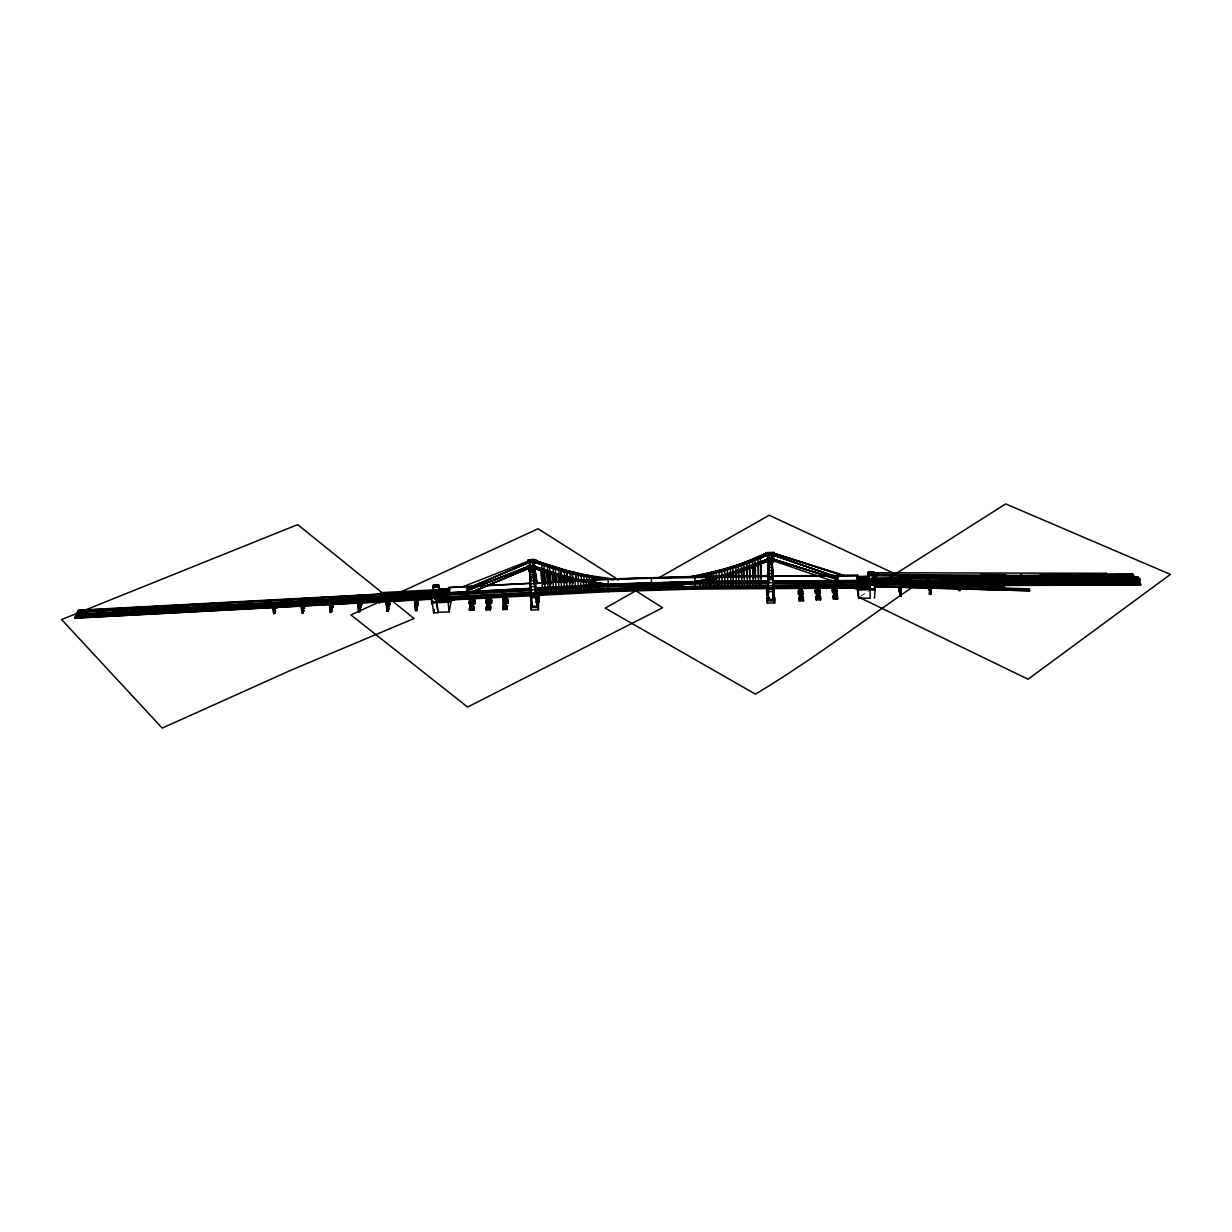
<?xml version="1.0" encoding="UTF-8"?>
<svg xmlns="http://www.w3.org/2000/svg" width="1232" height="1232" viewBox="0 0 1232 1232"><rect width="100%" height="100%" fill="white"/><g stroke="black" fill="none" stroke-linecap="round" stroke-linejoin="round"><path stroke-width="0.75" stroke-dasharray="5 3.75" d="M860.598 596.226L868.575 591.129"/><path stroke-width="1.5" d="M768.429 576.561L768.383 562.285M768.275 574.62L768.768 562.269M800.769 589.035L801.94 588.218L800.754 588.819L801.524 589.065M802.663 592.038L802.663 590.913L798.351 591.037L798.351 592.161M802.91 594.455L802.91 593.331L798.582 593.454L798.582 594.579L802.91 594.455L802.663 590.913M899.098 582.613L899.098 577.115L898.005 582.644M899.329 587.587L899.191 591.822L900.407 591.776L900.423 586.263M901.177 596.026L901.1 588.234L899.822 595.379L901.177 596.026L901.1 588.234M803.295 598.429L803.295 597.289L798.967 597.412L798.967 598.552M803.541 600.862L803.541 599.738L799.198 599.861L799.198 600.985L803.541 600.862L803.295 597.289M929.898 590.205L928.528 589.558L929.898 590.205L929.898 587.233M929.051 583.183L930.037 588.542L930.853 588.342L929.944 588.126L929.39 593.793L930.761 594.44L930.776 588.511L929.79 583.152L929.036 583.46M537.244 599.245L537.121 595.333L536.736 599.26M548.733 571.325L534.596 566.628C576.422 582.644 621.837 589.404 666.512 585.908L710.772 578.948L739.416 570.693L696.142 581.997L681.358 584.23M538.399 609.778L538.307 604.08L538.399 609.778L531.208 609.979L531.608 604.281M531.346 595.503C532.594 598.213 528.99 595.302 531.454 595.687L531.131 597.597M815.291 591.129L815.307 590.005L819.634 589.882L819.896 593.424L815.569 593.547L815.291 591.129L819.619 591.006L819.896 593.424M815.569 593.547L815.307 590.005M816 596.38L816.262 599.953L820.604 599.83L820.62 598.69L820.343 596.257L816 596.38L816.262 599.953M819.619 591.006L819.634 589.882L816.4 590.374M820.343 596.257L820.604 599.83M898.975 583.783L898.99 575.991L899.945 581.566L898.297 576.73L897.758 583.814M900.407 591.776L900.315 587.556M591.93 583.337L606.775 585.108L577.207 580.842L606.729 585.416L636.59 587.279L606.714 585.508L621.652 586.34M696.034 582.443L739.416 572.018L767.12 561.376L739.477 572.095L710.787 579.979L681.373 584.984L636.59 587.187M988.126 583.968L988.156 580.642M832.262 590.498L832.278 589.373L832.555 592.915M833.048 596.889L833.063 595.749L837.421 595.626L837.714 599.199L834.803 599.291M833.356 599.337L833.063 595.749M930.761 594.44L930.684 588.111M958.635 583.706L958.665 580.765L958.758 585.862L957.387 585.215M530.284 578.67L530.376 569.523M531.192 580.38L531.238 576.576M836.59 590.374L836.605 589.25L836.898 592.792M959.851 590.605L959.759 585.493L958.465 589.959L959.851 590.605L959.851 585.893L959.312 582.998L958.558 583.306L959.312 582.998M857.688 580.457L1139.754 578.301L1140.308 579.764L884.715 581.381M621.636 586.555L577.346 579.533L562.824 576.022L534.734 566.335M681.296 584.461L696.034 582.336M857.41 578.809L857.457 575.329L858.242 580.626M857.703 578.809L857.765 575.329L771.34 575.914M870.162 586.432L858.673 587.217L858.535 580.626L773.634 581.273L858.227 580.873L857.457 575.575L771.34 576.16M857.641 583.752L858.796 590.036L870.223 589.697L870.069 598.244L858.612 598.167L858.242 586.247M537.167 594.194L537.183 595.549L535.781 595.564L536.844 604.85C540.078 601.647 534.257 605.097 537.814 606.668L537.383 604.558L536.659 606.698M537.968 595.41C536.428 598.444 540.371 594.348 537.722 597.458L537.383 593.963M868.776 579.487L868.129 573.619L868.699 575.837L873.58 575.806L873.611 571.864L868.237 572.018L868.745 574.189L873.627 574.05L873.781 572.218L868.237 572.018L868.745 574.189M868.498 572.587L868.468 576.591L856.656 576.946M857.133 578.393L868.591 578.316L868.129 573.619M773.419 582.12L869.345 581.473L869.299 582.89L773.434 583.537M651.358 583.26L651.497 578.147M651.559 586.555L621.652 586.093M874.489 598.121L875.536 583.244L869.946 583.044L869.807 586.093L869.345 581.473M869.838 584.661L858.288 585.785L875.675 584.8L875.367 582.89L869.946 583.044L870.362 588.865L875.29 588.727L875.028 587.079M870.362 588.865L870.208 583.614M871.717 579.456L871.748 578.039L877.23 574.358L1021.713 575.406L1021.59 576.822L877.169 575.729L871.717 579.456L857.934 579.548M875.351 586.863L878.986 586.848L878.709 585.2L872.04 581.566L872.087 580.149L878.755 583.783L1004.496 587.094L1004.835 590.159M857.426 579.872L873.026 579.61L857.41 579.471M873.58 575.806L873.38 572.433M873.365 572.788L876.968 572.757L877.184 575.775L876.968 572.757L1106.321 573.28L1106.736 576.33M878.724 585.262L878.755 583.783L878.986 586.848M531.208 609.979L531.593 604.727L532.609 606.159L531.377 606.852L530.499 595.718M767.752 587.325L768.614 562.5L768.768 564.549L772.295 564.441L771.879 562.393M768.814 562.177L767.782 591.699M768.229 585.631L769.138 562.624M536.875 604.897L537.09 602.771M537.984 593.655L538.692 599.26L537.537 599.291L537.722 597.458M768.337 572.048L768.768 570.94L767.659 575.929M768.044 566.997C769.461 556.279 767.921 571.155 768.06 566.474M768.398 580.919L768.66 563.394M898.929 575.667L898.867 577.377L898.729 574.543L898.929 575.714M899.576 583.306L901.239 588.757L900.315 583.29M900.915 587.202L900.869 588.449L900.654 587.248M767.382 576.391L768.907 556.156M768.152 561.746L767.582 576.36L608.331 579.04L694.786 576.437L767.505 575.945M771.186 556.094C776.591 556.217 770.293 551.443 766.181 554.369L767.983 556.079L768.321 558.435L768.383 556.171M767.906 576.345L768.167 568.938M768.321 563.979L768.198 566.874L768.09 565.411M768.475 567.382L768.676 561.576M768.845 558.419L768.922 556.448M875.382 582.443L911.788 580.965L911.495 579.502L857.934 581.088M602.91 584.907L603.372 590.066M710.648 579.579L681.358 584.784L651.543 586.971M928.266 582.197L927.188 582.905L927.557 575.883L928.281 579.41M597.304 584.107L597.874 590.328M768.86 562.67L768.768 564.549C766.412 560.067 773.896 564.672 774.312 560.129L766.612 560.36L768.229 562.577L771.648 562.377L772.603 575.406M929.359 581.427L928.635 581.165M592.392 590.636L591.714 583.383M768.321 558.435L767.998 555.155L772.11 555.031M586.093 582.366L586.894 591.037M957.618 576.083L957.572 577.192L957.295 576.006M957.541 585.893L958.019 581.181C959.759 580.903 956.078 580.826 957.572 583.737M958.619 590.652L959.112 585.924C961.037 586.401 957.495 585.262 958.573 583.029M581.427 591.206L580.472 581.35M870.177 586.032L858.673 586.817L858.658 588.049L694.956 589.112L608.408 591.668L608.439 588.434L639.177 587.51M858.257 579.148L871.717 579.055L877.184 575.329L1021.621 576.36L1133.748 575.714L1021.59 576.822L1021.22 573.789L1021.713 575.406M607.145 579.425L592.361 577.685L605.235 579.687M575.929 591.622L574.836 580.195M874.166 586.509L874.705 589.974L870.285 590.113L870.3 588.465L858.381 588.819L870.316 588.049M899.191 591.822L899.56 586.278M899.945 596.057L900.361 588.249M562.839 576.915L534.318 568.46L548.425 573.219L577.331 580.441L562.685 577.423L591.991 583.136M594.671 578.193L594.979 581.766M988.141 582.905L989.542 585.893L988.88 582.89M570.462 591.807L569.184 578.84M448.232 590.467L438.684 590.975C442.303 582.721 429.275 582.767 433.864 590.744L438.607 590.605L438.931 589.004M594.887 590.436L594.332 582.813M468.222 588.511L528.466 562.5L466.528 588.757M437.976 612.658L436.436 595.888L431.169 596.042L433.695 612.781L437.976 612.658L436.405 600.831L447.986 600.492L449.095 611.934L438.053 612.242M589.681 590.482L589.019 581.874M911.742 581.365L1140.308 579.764M1004.388 588.511L1004.496 587.094M563.517 577.515L564.98 592.222M592.361 577.685L577.716 575.098L607.13 579.533M589.373 577.284L589.651 580.657M774.158 597.197L774.666 602.91L767.367 603.126L767.351 597.397L767.12 599.676M562.839 577.023L548.44 573.111M559.513 592.407L557.85 575.898M1021.143 575.205L1021.251 573.789M583.398 580.796L584.199 591.052M583.783 576.237L584.199 581.211M928.666 590.236L928.913 587.264M929.529 594.486L930.037 588.542L930.838 588.634M414.768 597.428L415.507 610.672L416.693 610.641L415.107 599.876L414.183 600.138L415.015 600.277L415.492 597.397M447.77 602.032L527.758 568.66L447.755 602.155L432.34 602.972M554.03 592.777L552.136 574.189M799.337 587.679L798.582 593.454M799.445 591.422L799.583 587.572M800.061 587.756L799.229 593.316L799.891 587.525M800.061 597.797L800.415 588.711M801.17 589.035L799.845 599.722L800.646 588.295M800.939 588.819L800.061 599.014L799.907 597.351M800.246 599.691L801.139 588.804M878.97 586.802L1029.721 590.775L1029.321 588.804L1002.632 588.111M1029.721 590.775L875.351 586.417M577.746 579.687L578.686 591.221M578.162 575.144L578.47 578.871M592.423 577.361L563.27 571.602L535.073 562.485L563.44 571.094L592.423 577.485M572.957 591.406L571.864 578.239M548.579 593.085L546.407 572.572M816.908 588.496L816.215 592.284L816.616 587.787M816.739 588.188L816.431 591.591L816.246 589.928M820.62 598.69L816.262 598.829L817.509 587.664M818.279 587.756L816.924 598.675L817.909 587.649M818.079 587.772L817.139 597.982L816.955 596.303M612.674 579.671L607.13 579.102L614.552 579.656M486.732 596.334L485.932 603.28L486.856 596.488M766.612 592.299L766.843 590.005L766.858 595.687L766.597 589.882M540.663 570.585L543.096 593.362M836.913 591.668L832.57 591.791L833.34 586.216M833.725 586.201L833.217 591.653L834.141 586.293M834.049 586.986L833.617 591.622M837.729 598.074L833.371 598.198L834.88 586.617M835.465 587.341L834.018 598.059L835.034 587.017M567.49 591.822L566.212 576.853M560.545 575.298L562.008 592.099M958.373 587.294L958.696 584.153L959.174 586.032M549.534 567.475L551.12 584.122M772.51 592.392L773.681 592.299L773.311 590.528C767.197 594.625 765.503 586.232 768.398 589.805C765.318 589.866 769.369 590.883 767.829 588.619M767.166 592.546L767.444 590.421L767.166 592.546L768.337 592.515M768.737 598.136L767.567 598.167L767.736 587.741M767.69 599.969L768.475 597.797L768.86 599.938L767.69 599.969L768.013 587.649L768.137 590.621M554.862 573.573L556.525 592.438M555.339 569.199L556.541 581.997M774.096 597.982L773.711 595.857L773.065 597.612L774.096 597.982L772.911 598.013M592.222 576.684L592.577 581.75M767.736 589.835L767.675 588.742L767.89 589.82L768.629 589.219M543.913 565.565L545.761 584.23M552.952 566.889L554.154 581.735M562.885 575.821L577.438 579.225M470.07 609.085L469.7 598.336L469.069 603.757L469.839 598.66M586.648 575.56L586.986 580.565M545.56 592.885L543.42 569.723M1106.321 573.28L1106.151 574.713L1133.101 574.543L1133.717 576.176L1021.574 576.776L1021.682 575.406L1133.163 574.189L1106.598 574.343M581.073 574.435L581.473 580.149M538.153 607.376L530.93 607.345L538.153 607.376L538.569 603.942M539.262 602.356L539.185 596.719L539.262 602.356L535.689 602.463M537.537 599.291L538.476 595.395M537.599 602.756L537.86 604.481L536.998 604.496M538.322 597.012L538.138 598.506L537.891 593.947M538.03 604.866L536.952 604.25L538.107 604.204M538.908 597.489L537.83 596.873L538.985 596.842M618.279 579.718L577.823 573.881L535.289 560.745L563.578 569.708L592.5 576.453M537.121 596.627L535.781 595.564M536.952 593.747L536.752 594.856L535.997 593.778M535.997 595.672L532.255 569.384M536.182 594.178L536.059 596.365M536.459 594.502L537.26 605.898L536.505 594.209M536.505 595.657L533.179 566.581L529.129 566.705L529.052 568.106L527.342 566.397L529.652 565.396L534.965 565.673L527.342 566.397M536.428 597.443L536.736 595.533L530.669 596.119L529.483 569.461M987.956 586.709L988.28 584.03L988.803 585.924M534.95 586.524L535.135 585.031M535.797 579.641L535.982 578.178M535.381 589.527L535.55 588.034L608.007 584.153L694.833 581.566L767.875 581.073L694.833 581.72L607.992 584.307L608.439 589.127L694.925 586.571L768.029 585.985M536.243 582.49L536.413 581.011M548.61 571.633L562.978 575.621M569.862 571.725L570.693 582.767M528.913 568.46L532.963 568.337L533.086 569.846L534.75 567.428L527.173 567.659L529.452 569.738L529.544 571.817L533.009 571.71L534.75 567.428M537.029 583.29L534.01 563.871L535.504 561.453L527.958 561.684L530.222 563.748L530.33 565.719L527.958 561.684M534.01 560.006L534.288 561.992L535.72 559.713L528.189 559.944L530.453 562.008L530.33 565.719L529.837 563.763M529.775 570.046L530.884 594.332L531.254 590.297M533.656 577.485L533.841 576.006M534.457 571.078L534.642 569.615M534.087 580.503L534.395 578.008M535.088 572.464L535.72 587.31M530.961 607.576L531.362 603.926M532.532 606.822L532.101 604.712M534.519 583.521L534.703 582.028M535.35 576.792L535.535 575.329M533.24 566.073C536.367 557.896 526.788 566.104 529.745 561.977M533.718 562.346L533.271 565.627L533.533 563.594M532.979 569.954L535.797 592.515L532.794 571.432L533.179 566.581M534.688 567.937L533.348 567.167M534.072 562.008L534.103 561.191M535.658 560.206L534.334 559.451M534.288 561.992L535.72 559.713M530.807 592.669L530.992 591.16M534.38 563.317L535.504 561.453M533.225 574.466L533.41 572.972M534.195 566.751L534.472 578.547M531.839 596.781L530.73 596.812L531.454 595.687M773.865 592.084L773.557 588.357L774.112 595.487L773.835 592.931M301.717 603.449L302.41 604.127L301.717 603.449L300.916 606.421L302.287 604.527M529.976 574.559L530.16 573.08M531.069 565.781L531.161 566.643M527.897 562.177L531.685 561.053L531.7 562.408M530.114 577.592L530.299 576.114M530.253 580.611L530.438 579.132M527.111 568.168L532.409 567.074M531.623 561.546L533.179 561.084M528.128 560.437L533.394 559.343M533.225 561.653L534.087 561.9M564.241 570.293L565.242 582.998M1138.491 578.208L1137.937 576.776L872.795 578.178M528.436 569.477L527.173 567.659M528.667 567.706L527.404 565.904M528.821 569.862L528.497 568.968M529.837 562.131L529.914 560.729L533.933 560.606L533.779 561.854L531.762 561.915M534.95 573.542L533.256 570.046L528.898 569.369M530.191 561.176L529.221 566.089M529.806 569.769L529.544 571.817L529.067 569.754M607.145 579.009L592.407 576.853L607.145 578.901M943.096 585.816L1140.786 584.8L1139.739 581.504L875.459 582.859M1140.786 584.8L908.554 585.585M529.206 561.746L528.189 559.944M558.604 568.722L559.621 581.55M577.962 573.373L563.471 570.016M767.32 588.634L767.043 590.775M768.352 596.011L767.567 598.167M773.203 595.872L773.018 597.12L774.035 597.32L772.864 597.351M274.32 605.605L273.627 604.927L272.888 607.792L273.735 613.628L275.136 612.905L273.027 607.391L273.735 613.628M771.833 558.327L771.694 556.079M547.27 565.057L548.871 583.937M507.399 605.928L507.168 609.47L502.902 609.594L502.779 608.485L503.149 606.052L507.399 605.928L507.168 609.47M508.077 603.095L508.308 599.568L508.077 603.095L505.259 603.172M506.029 608.254L503.996 597.566L506.059 608.038M506.167 607.576L506.398 605.913M506.953 601.878L505.967 596.442M507.091 601.201L507.322 599.553M504.627 597.443L506.337 606.159M506.568 596.319L507.599 599.999L506.953 596.303M503.719 602.094L504.073 599.691L503.842 603.218L503.719 602.094L507.954 601.971L507.261 599.799M503.241 597.597L504.258 596.996L503.118 597.027L503.472 608.346M502.902 609.594L503.149 606.052M503.934 605.99L503.688 607.653L505.952 607.699M504.412 601.955L504.689 596.473M505.259 599.707L505.674 596.858M541.587 562.947L543.435 584.23M563.455 570.123L549.426 565.334M447.955 602.325L527.758 568.66M503.58 597.797L503.857 608.315M490.706 606.329L490.459 609.871L486.209 609.994L486.07 608.885L486.471 606.452L490.706 606.329L490.459 609.871M491.46 603.495L491.707 599.969L491.46 603.495L488.642 603.572M986.894 583.999L987.417 580.657M487.487 596.319L489.35 608.439M489.443 607.977L489.72 606.313M489.443 596.611L490.367 602.063M490.459 601.601L490.043 596.627M489.735 608.439L487.41 597.967M486.209 609.994L486.471 606.452L490.028 606.56L487.533 596.103M489.951 596.719L490.659 600.2M487.872 596.303L487.579 598.182L486.332 597.443L487.918 598.213M486.763 608.747L486.655 597.997M486.979 608.054L487.117 596.334M488.981 597.258L488.534 600.107L487.995 597.428M487.194 598.198L487.687 596.319M432.124 604.265L432.694 600.877M474.027 606.668L473.75 610.21L469.515 610.333L469.377 609.224L469.792 606.791L474.027 606.668L473.75 610.21M474.844 603.819L475.121 600.307L474.844 603.819L472.025 603.911M472.611 608.993L470.424 598.536M472.749 608.315L473.026 606.652M474.12 602.402L473.304 597.274M473.843 601.94L474.12 600.292M471.117 598.398L473.319 607.114L471.533 598.182M474.027 600.754L473.689 597.274M470.809 598.521L469.654 598.567M469.515 610.333L469.792 606.791M470.27 608.392L470.562 606.729M471.825 600.446L472.318 597.597M471.394 598.121L471.548 602.679L471.348 597.443M767.69 575.421L768.753 571.494M470.039 598.552L470.439 609.055M528.774 560.945L461.969 587.048M529.575 583.475L448.833 587.541L447.586 592.915L447.817 599.353L608.331 590.867L694.94 588.311L858.673 587.233L694.925 587.895L608.3 590.467L447.77 598.952L434.788 598.798M527.989 566.905L468.129 590.39M815.984 590.19L815.569 592.423L819.896 592.284M449.095 611.934L451.266 600.585M532.255 593.162L448.048 597.52L448.448 595.472L431.169 596.042L430.769 597.936L448.171 596.904L435.096 597.289L448.232 597.489L447.817 599.337L434.834 599.199M448.802 595.749L448.032 600.893L436.451 601.231M447.555 593.085L448.556 587.556L529.544 583.244M448.556 591.868L380.996 595.395M437.991 594.378L437.822 592.915L382.228 595.872L382.428 597.32L382.721 593.901L438.222 590.944L438.5 589.589M438.423 592.269L438.222 590.944M799.198 599.861L800.03 597.582M437.791 584.753L438.284 586.771L433.063 586.94L433.448 585.061L438.654 584.907L438.13 587.079L433.387 587.217L433.987 584.861M433.695 612.781L434.388 609.316M437.822 592.915L437.73 595.672M379.271 603.295L380.488 597.428M433.864 590.744L433.448 585.061L433.063 586.94L435.728 584.954L437.576 585.831L433.772 585.939M415.507 610.672L414.383 599.892M415.785 599.784L417.078 608.87L415.892 608.901L415.199 601.493M417.879 605.235L416.539 605.944L417.879 605.235L417.001 600.2M416.924 604.188L418.249 603.48L417.679 600.123M577.315 579.61L606.822 584.245M577.823 573.881L592.407 576.853M388.249 611.303L385.97 601.416L387.064 611.334L388.249 611.303L387.017 600.046L388.681 609.532L387.495 609.563L386.309 600.061L387.064 611.334M388.681 609.532L387.464 601.478M387.495 600.908L388.203 606.606L389.389 606.575L388.511 600.369M389.959 604.142L388.634 604.85L389.959 604.142L389.281 600.461M387.495 609.563L387.156 605.189M388.203 606.606L389.543 605.898M387.11 598.937L385.785 601.94L386.401 598.952L387.156 599.199L386.401 598.952M381.335 594.04L380.164 598.721L381.119 592.654L449.957 588.988M381.889 597.227L383.06 592.546M768.398 589.805L768.599 588.68M773.496 589.928L773.003 588.557L773.973 588.526L774.22 599.768L773.049 599.815L773.142 587.864M358.112 600.446L358.651 611.904L360.021 611.18L358.343 602.895L359.128 610.133L360.483 609.424L359.143 602.787M359.451 603.757L359.898 607.176L361.084 607.145L360.268 601.509M361.715 604.712L360.36 605.42L361.715 604.712L361.053 601.401M358.651 611.904L357.634 602.91M359.128 610.133L358.82 606.129M359.898 607.176L361.253 606.467M358.096 603.141L358.82 600.431M330.284 612.427L329.36 604.404L331.67 611.719L330.284 612.427L329.76 603.064M330.977 604.465L331.978 610.625L330.792 610.656L330.438 606.313M331.639 607.699L333.01 606.991L331.639 607.699L331.131 603.911M332.347 605.282L333.518 605.251M330.469 603.033L329.853 604.912L329.868 601.955L329.083 604.65L329.945 604.804L331.47 612.396M303.164 612.951L301.162 605.898L301.979 612.982L303.164 612.951L301.578 606.129L302.425 603.418M301.825 606.221L302.533 611.211L303.703 611.18L302.795 605.713M304.612 608.223L303.442 608.269L304.612 608.223L303.919 604.912M302.533 611.211L302.225 607.345M301.979 612.982L301.578 604.558M837.914 579.456L773.65 559.405L838.222 579.764M274.782 607.453L275.506 611.827L274.32 611.857L273.935 607.484M273.735 607.376L274.32 604.912M549.287 565.627L535.473 560.36M563.317 571.509L577.854 574.589M773.85 560.976L858.92 589.959M837.991 577.685L773.326 555.17L838.299 577.315M535.135 562.285L563.424 571.201M773.049 599.815L773.85 597.643L774.22 599.768M448.402 589.127L438.854 589.404L438.654 584.907L437.683 585.292L438.284 586.771M431.493 596.935L435.327 596.827L433.464 595.934L430.769 597.936L431.169 596.042L431.6 601.77L436.374 601.632L436.436 595.888L435.45 596.273L435.882 598.09L431.108 598.228L431.724 595.841L435.558 595.734L436.036 597.782L436.436 595.888M875.136 583.46L875.675 584.8L874.72 582.721L870.239 584.954L869.946 583.044L870.839 583.383L870.454 585.246L875.398 585.108M869.13 572.356L868.529 573.896L873.904 573.742L873.611 571.864L873.904 573.742L871.101 571.894L868.529 573.896L868.406 572.372M773.973 588.526L773.157 591.545L773.619 589.651M548.425 573.219L534.519 568.091M86.117 614.799L86.625 611.642L380.75 594.086L380.95 595.518M536.736 606.036L537.814 606.668M431.061 599.276L74.721 618.141L78.34 610.194L380.873 594.086M773.419 553.029L846.476 576.206M534.087 567.536L534.965 565.673M768.275 554.708L766.058 552.629L773.711 552.383L771.987 554.708M772.803 554.261L773.711 552.383M772.941 556.017L773.85 554.138M773.018 560.252L774.173 558.358C769.707 555.724 763.039 561.068 770.462 560.591M773.265 560.252L774.173 558.358M773.142 562.023L774.312 560.129M534.442 562.824L533.779 565.981M772.341 556.448L772.895 555.524M772.803 562.439L773.111 561.515M358.142 603.418L359.836 611.873M357.434 603.434L358.235 603.31M275.044 603.187L274.289 602.925M531.392 598.644L531.469 599.414M912.512 587.187C860.136 622.899 809.948 661.615 755.401 694.109L605.189 608.146L635.142 591.191M887.594 578.886L1005.682 503.903L1170.4 574.405L1028.058 679.217L858.997 597.243M658.473 577.977L769.23 515.253L904.827 578.409M401.201 591.822L538.091 528.744L618.479 579.795M380.226 601.478L350.904 614.907L467.606 707.06L662.585 607.792L636.159 591.021M710.494 572.788L739.138 564.872L766.304 553.153C741.756 564.872 715.469 572.818 688.642 577.238M688.626 577.115L724.94 569.246L752.998 559.59L766.319 553.26M766.905 559.42L753.353 565.503L766.905 559.42L725.032 574.79M468.499 588.172L528.543 562.685M753.014 560.976L766.689 555.37C744.113 565.38 720.366 572.88 695.972 576.869M753.214 566.705L767.043 561.191M527.712 566.535L466.189 590.806L527.897 566.828M739.2 570.2L753.353 565.503L725.155 575.098L710.618 578.439M695.972 576.761L724.863 570.139L766.689 555.37M739 565.873L753.029 561.084M739.277 571.71L753.383 567.013M696.095 577.269L725.047 570.647L739 565.765M739.416 571.91L725.063 575.898M766.088 553.122L773.742 552.875M766.181 554.369L773.881 554.631M766.52 559.097L774.204 558.866M766.643 560.853L774.343 560.622M710.741 579.902L725.186 576.206M710.633 573.296L690.567 577.331L696.049 576.237M696.034 581.596L710.725 578.747M447.478 591.73L436.082 592.515L447.231 592.269M436.143 592.915L447.509 592.13M86.918 612.658L79.341 613.505M102.287 611.75L106.137 611.519M123.431 610.487L127.266 610.256M144.56 609.224L148.41 608.993M165.704 607.961L169.539 607.73M184.908 606.822L188.758 606.591M206.052 605.559L209.887 605.328M227.181 604.296L231.031 604.065M248.325 603.033L252.16 602.802L246.415 603.033M288.673 600.631L292.508 600.4M309.802 599.368L313.652 599.137M330.946 598.105L334.781 597.874M371.294 595.703L375.129 595.472M86.533 612.535L76.938 613.043L87.025 613.043M85.747 613.444L380.303 595.888L380.519 597.274M386.555 596.719L78.509 615.199M403.742 595.687L409.471 595.333M76.184 615.399L380.534 597.227M141.526 612.966L145.345 612.735M162.547 611.703L166.366 611.472M183.568 610.425L191.222 609.963M202.695 609.27L214.152 608.577M223.716 608.007L237.098 607.191M244.752 606.729L260.044 605.805M263.864 605.574L386.201 598.182M391.945 597.828L407.238 596.904M210.426 609.193L214.245 608.962M229.537 608.038L237.191 607.576M252.483 606.652L260.121 606.19M275.414 605.266L283.052 604.804M298.344 603.88L307.908 603.31M321.29 602.494L411.118 597.073M535.289 583.09L608.331 579.04L608.023 584.553L694.833 581.966L767.89 581.473M535.319 583.337L608.346 579.271L694.786 576.684M438.546 590.713L450.003 590.113M438.592 591.114L448.14 590.605M78.448 610.579L354.123 595.903M357.958 595.703L375.19 594.779M421.128 592.33L424.963 592.13M382.89 594.825L449.803 591.268M188.819 605.697L77.647 611.611L148.656 608.223M192.654 605.497L209.917 604.573M215.662 604.281L231 603.464M238.669 603.049L252.083 602.34M261.661 601.832L271.256 601.308M284.669 600.6L292.338 600.2M307.677 599.383L313.421 599.075M330.684 598.151L334.519 597.951M382.428 595.395L386.263 595.195M397.767 594.579L409.27 593.978M422.684 593.254L432.278 592.746M152.491 608.023L169.739 607.114M175.498 606.806L188.912 606.098M200.416 605.482L209.994 604.974M223.408 604.25L231.077 603.849M529.837 588.311L447.524 592.838L529.868 588.542M535.566 588.403L608.023 584.399M101.886 611.719L105.721 611.503M261.184 603.249L265.019 603.049M282.282 602.125L288.042 601.817M303.395 601.016L311.08 600.6M324.509 599.892L334.103 599.383M343.697 598.86L357.126 598.151M364.811 597.751L385.924 596.627M403.187 595.703L408.947 595.395M426.226 594.486L433.895 594.07M437.483 593.839L448.679 593.239M382.367 596.919L386.201 596.719M405.343 595.703L409.178 595.503M428.336 594.486L432.17 594.286M435.989 594.07L447.478 593.47M77.046 613.428L86.64 612.92M220.959 605.79L226.719 605.482M240.148 604.758L249.742 604.25M261.246 603.649L272.765 603.033M282.359 602.525L295.788 601.817M303.472 601.401L318.826 600.585M324.57 600.277L374.466 597.628M379.949 597.335L529.591 589.389M535.335 589.081L608.208 585.215L694.771 582.644L767.675 582.151M380.134 598.198L449.156 594.532M412.92 596.581L429.722 595.687M437.191 595.287L448.402 594.702M531.639 590.682L76.03 614.876L431.647 596.411M535.473 590.482L608.3 586.632L694.833 584.045L767.69 583.568M431.308 597.443L75.321 616.308L431.369 597.843M448.155 596.919L532.116 592.469M535.935 592.269L608.439 588.434M448.186 597.443L532.147 592.869M535.966 592.669L639.192 587.926M535.858 592.869L608.439 589.127M431.015 598.891L74.721 618.125M448.094 597.905L532.07 593.47M535.889 593.27L608.423 589.435L694.925 586.863L768.044 586.386M608.408 591.668L447.924 600.138L447.817 599.337M767.844 552.922L771.925 552.691M768.198 556.695L767.875 553.414L771.971 553.291L772.125 556.556L771.971 553.291M767.875 553.414L767.967 554.662L772.064 554.539M772.11 556.34L772.11 555.139M766.212 554.862L768.706 556.541M533.872 563.64L536.413 582.859L534.549 579.086M767.859 554.446L768.029 556.679L768.937 556.648M772.372 558.666L771.725 555.155M768.291 560.421L768.306 559.39L772.418 559.266L772.572 562.562L772.526 560.529M766.489 558.604L768.06 560.314M768.46 562.685L768.429 561.161L772.572 561.145M766.612 560.36L768.229 562.577M532.763 569.369L537.06 603.064M768.737 564.271L768.845 562.454M771.771 564.456L769.276 564.533L769.338 562.162L768.368 588.819M530.207 574.697L532.948 574.605M769.168 567.459L772.31 567.382M530.345 577.731L533.379 577.639M769.045 570.524L772.141 570.431M772.233 571.386L772.818 575.775L771.848 565.642M530.484 580.749L533.81 580.657M768.937 573.588L772.325 573.481M536.336 582.351L534.087 578.593M433.71 585.616L438.453 585.477M530.622 583.768L534.241 583.66M768.83 576.638L772.51 576.53M768.599 577.916L772.556 577.793M438.792 589.004L448.356 588.727M856.671 576.53L868.468 576.191M530.761 586.786L534.673 586.678M768.722 579.687L772.695 579.564M956.941 576.437L957.757 576.822M530.9 589.789L535.104 589.666M768.614 582.736L772.88 582.597M857.688 580.056L873.026 579.61M986.262 575.883L987.001 575.868M436.097 592.992L447.262 592.654M646.862 587.294L767.983 585.385M646.877 587.695L767.998 585.785M437.622 593.963L446.939 593.685M608.392 589.035L694.91 586.463L694.833 581.566M857.888 581.489L865.588 581.273M878.97 580.873L907.661 580.026M437.668 594.363L446.985 594.086M857.903 581.889L865.572 581.673M869.638 582.212L858.15 582.952L869.638 582.613M873.473 582.105L911.788 580.965M531.038 592.792L535.535 592.669M768.491 585.77L773.065 585.631M869.7 582.998L858.165 583.337L858.427 585.493M435.435 596.242L448.433 595.487M858.165 583.737L869.7 583.398M430.892 596.411L436.22 596.457M874.812 583.275L1139.677 581.904M767.49 586.925L768.46 586.894M772.864 586.771L773.881 587.279M535.935 594.317L536.89 594.286M835.234 585.462L835.08 587.356L836.251 587.325L836.851 589.635L836.066 584.538M773.758 585.339L870.346 584.415M773.758 585.754L869.915 584.83M767.351 588.927L773.773 588.942L772.033 560.591M535.72 596.103L536.813 595.888M773.049 589.096L774.019 589.065M835.05 587.14L836.251 587.325M488.041 597.782L489.443 597.736M531.223 596.288L536.012 596.149L536.983 606.052M773.249 589.142L768.383 589.296L768.506 599.306M819.188 587.002L819.665 590.405L817.709 586.109M487.61 597.967L489.32 608.654M504.689 597.366L506.106 597.335M799.999 588.665L801.431 588.619M414.214 600.415L415.015 600.277L416.693 610.641M767.197 590.374L768.214 590.744M531.362 597.736L536.151 597.597M768.291 591.191L767.798 592.469M835.25 589.281L835.897 586.586M987.063 584.692L988.295 584.646M471.471 600.123L473.227 600.061M488.103 599.784L489.843 599.722M834.819 589.45L835.912 589.42M504.75 599.368L506.491 599.322M768.306 591.683L767.12 591.899L768.291 591.868M799.83 590.698L801.616 590.636M487.256 600.246L488.319 600.215M538.769 598.613L537.614 598.644L538.692 599.26M928.066 587.264L929.298 587.233M503.98 599.845L505.058 599.815M800.615 591.129L801.709 591.098M537.676 598.906L538.523 598.875L538.23 597.443M767.32 592.145L768.183 592.13L767.952 590.405L768.137 591.637M988.726 585.816L989.573 585.616M300.87 606.144L301.748 606.298M901.254 588.48L900.5 588.773M272.765 607.915L273.596 607.776L274.921 613.582M417.078 603.511L418.249 603.48M835.05 591.329L835.804 591.345M471.548 602.109L473.627 602.048M488.165 601.786L490.259 601.724M504.797 601.37L506.876 601.308M817.909 591.961L819.188 591.976M470.208 602.463L472.025 602.556M486.948 602.125L488.026 602.094M471.887 602.802L474.705 602.71L474.443 600.538M503.703 601.724L505.443 601.817M800.43 593.162L801.893 592.977M488.503 602.463L491.337 602.371L491.029 600.2M899.067 591.129L900.284 591.098M834.849 593.377L836.297 593.331M817.725 594.009L819.172 593.963M958.465 589.959L959.697 589.928M470.285 604.481L471.702 604.435M487.025 604.142L488.426 604.096M503.765 603.742L505.166 603.695M800.615 595.056L802.063 595.01M773.219 596.149L773.927 597.582M988.233 589.82L989.481 589.774M302.733 610.533L303.919 610.502M330.992 609.979L332.163 609.948M768.537 597.258L767.521 597.505L768.691 597.474M359.297 609.455L360.483 609.424M817.54 596.057L819.326 595.995M834.649 595.426L836.436 595.364M387.649 608.885L388.835 608.854M767.705 597.766L768.568 597.736M416.046 608.223L417.232 608.192M470.362 606.483L472.118 606.437M487.087 606.159L488.842 606.098M503.811 605.744L505.567 605.697M800.446 597.089L802.232 597.043M273.966 612.935L275.136 612.905M929.39 593.793L930.622 593.762M302.194 612.304L303.365 612.273M330.484 611.75L331.67 611.719M358.835 611.226L360.021 611.18M537.891 606.005L531.516 606.452M899.822 595.379L901.054 595.349M387.233 610.656L388.419 610.61M536.782 606.298L537.645 606.267L536.228 594.363M767.829 599.568L768.86 599.938M774.066 599.383L767.644 599.306L768.814 599.276M817.34 598.09L819.48 598.028M834.434 597.458L836.59 597.397M415.661 609.994L416.847 609.948M470.439 608.5L472.534 608.439M487.148 608.161L489.243 608.1M800.261 599.122L802.417 599.06M469.377 609.224L473.612 609.101L473.35 606.883M486.07 608.885L490.321 608.762L490.028 606.56M502.779 608.485L507.045 608.362L506.722 606.159M774.651 600.492C755.385 598.706 779.64 604.619 774.389 597.043M873.349 573.835L876.938 573.804M873.319 574.189L876.922 574.204M868.083 575.036L868.699 575.837M694.848 581.966L694.786 576.437L767.521 576.114M771.34 576.33L857.457 575.575M857.149 576.853L868.606 576.776M857.149 577.993L868.606 577.916M857.118 578.255L868.575 578.178M773.634 581.027L858.211 580.472L858.103 585.323M857.626 581.258L872.056 581.165L878.739 584.846M872.04 581.566L858.227 581.535M857.795 582.428L869.299 582.351M857.78 582.828L869.284 582.751M773.65 586.047L858.473 585.385M875.382 585.446L1029.274 589.204M773.804 586.34L858.473 585.785M1040.162 574.728L1070.531 574.559M1137.891 577.177L872.795 578.578L873.242 581.442M873.026 580.01L907.645 579.825M940.339 579.656L1117.27 578.717M959.42 579.656L1116.685 578.824M884.73 580.98L907.676 580.857M1003.279 580.349L1137.121 579.656M877.615 584.291L1140.293 582.952L900.607 584.584M875.921 586.155L887.425 586.093M819.326 596.704L818.602 587.633M837.021 597.967L836.22 587.094M819.542 598.598L818.987 587.633L819.927 598.598M802.848 599.63L801.893 588.68M980.795 574.543L1005.789 574.728M435.158 597.751L448.279 597.89M909.231 585.647L914.945 585.801M954.985 586.848L962.608 587.048M533.333 559.836L534.272 559.929M533.117 561.576L535.443 561.946M532.347 567.567L533.287 567.659M838.099 579.271L773.711 559.205M844.49 575.929L773.249 553.23L844.659 576.191M838.13 577.623L773.403 555.093M910.001 580.857L915.191 583.321M382.336 592.931L297.682 524.616L61.6 619.542L162.208 728.097L291.399 670.023L414.044 618.526L391.868 600.646M766.058 552.629L767.074 554.446M989.542 585.893L989.019 584.014L989.019 586.678M773.311 590.528L773.619 591.699M536.413 582.859L534.087 578.563L533.548 568.198M858.288 585.785L858.673 587.217M86.625 611.642L86.995 612.997M695.972 575.914L696.065 577.192M987.017 575.575L987.91 579.102M986.678 576.022L986.971 577.408L986.324 576.314M986.278 575.606L987.171 579.132M529.098 569.477L529.575 571.525L529.96 569.723C532.979 568.044 533.687 573.542 530.068 571.648L529.929 569.939M957.634 575.698L958.45 579.225M956.894 575.729L957.711 579.256M957.618 580.826L956.386 580.873M959.281 588.157L958.065 588.188M274.52 607.468L275.506 611.827M302.641 606.19L303.703 611.18M473.535 598.198L473.95 600.184M472.996 597.397L474.089 602.617M472.626 597.397L473.704 602.617M471.255 597.766L472.98 606.883M470.655 598.321L472.996 608.993M929.02 579.379L927.942 576.407M490.336 596.719L490.998 600.415M489.304 596.842L490.321 602.279M487.903 596.088L489.997 606.775M332.224 604.635L332.825 607.669M330.761 604.558L331.978 610.625M506.106 596.211L507.338 601.878M504.735 597.027L506.691 606.375M504.381 597.566L506.414 608.254M506.675 596.226L507.599 599.999M506.337 596.427L507.368 601.663M360.899 601.971L361.546 605.389M360.129 602.017L361.084 607.145M359.02 603.249L360.298 610.102M898.267 576.022L899.206 581.581L898.251 576.299M899.76 588.126L898.544 588.172M389.143 601.031L389.805 604.82M388.388 600.893L389.389 606.575M417.263 598.983L418.11 604.157M416.601 599.014L417.725 605.913M415.4 598.521L417.078 608.87M872.964 571.694L873.134 572.772L869.207 572.895L869.037 571.817M873.534 577.654L874.135 581.427M381.119 592.654L381.289 594.163M869.099 581.596L869.807 586.093M534.041 563.578L537.06 583.013M533.518 563.378L536.859 583.845M533.009 563.394L536.028 583.306M857.765 575.329L858.519 580.873M773.342 589.712L773.157 588.465L774.096 592.838M273.489 606.036L274.32 611.857M856.979 586.786L858.612 598.167M302.98 604.943L303.442 608.269M768.691 599.537L768.475 597.797M767.859 588.911L768.044 590.344M330.022 604.958L330.792 610.656M448.556 587.556L448.956 590.975M447.847 592.654L448.448 597.597M835.82 585.446L835.866 587.325M836.559 595.61L836.774 597.289L836.112 586.986M835.034 585.462L834.233 597.351L834.018 595.687M834.249 586.494L834.603 589.343M415.43 595.195L415.846 598.552M833.232 589.296L833.433 590.96M487.102 602.494L487.225 603.618M415.939 600.769L416.539 605.944M414.691 598.536L415.892 608.901M818.679 586.078L819.08 587.957M818.772 589.851L818.957 591.514M819.48 596.242L819.665 597.905M817.894 586.109L818.31 587.972M774.389 600.354L774.666 602.91M531.131 596.042L532.224 606.19M530.961 595.025L531.978 606.052M531.993 560.175L531.901 559.313L531.931 560.668M534.072 593.963L534.426 597.505M530.992 567.906L530.915 567.043L530.93 568.399M529.914 560.729L530.053 562.131M528.975 567.967L529.036 569.969M801.616 588.126L802.463 599.63M802.432 597.274L802.586 598.952L801.709 587.602M539.431 596.581L539.015 599.738M537.383 593.593L537.876 598.66M533.317 562.47L533.456 563.871M800.138 588.172L800.415 591.021M799.291 590.96L799.445 592.623M798.351 591.037L798.582 594.579M798.967 597.412L799.198 600.985M562.008 581.643L561.022 570.77L561.992 581.766M567.475 581.442L566.658 572.295L567.475 581.55M801.662 588.265L801.893 590.975M772.171 562.362L772.295 564.441L772.187 562.577M771.786 562.393L772.279 564.164L772.541 562.069L771.632 562.085L773.265 588.958M771.971 565.288L772.202 567.228M772.279 568.799L772.387 570.293M772.464 571.848L772.572 573.342M772.141 568.168L772.248 569.646M772.31 571.047L772.418 572.526M772.479 573.927L772.757 576.376M773.188 583.983L773.311 585.477L771.91 562.685M773.48 591.483L773.157 592.315M773.865 597.936L773.65 587.864M773.48 597.505L773.604 599.014M769.908 552.475L769.923 553.353M770.493 560.221L770.493 561.099M835.727 587.002L836.636 597.967M768.398 555.262L768.66 558.774M768.306 559.39L768.398 560.668M768.783 565.842L768.891 567.336M600.369 589.805L599.922 583.506L600.369 589.928M767.567 554.015L767.675 554.831M767.983 560.006L768.106 560.822M768.676 568.907L768.783 570.401M768.568 571.956L768.676 573.45M767.983 568.291L768.075 569.769M768.46 575.021L768.568 576.514M767.859 571.186L767.967 572.664M768.337 578.054L768.445 579.548M767.736 574.066L767.844 575.544M760.421 556.248L760.775 577.823M608.208 585.215L608.3 586.632M767.613 590.267L767.721 591.76M768.137 597.659L768.229 599.168L768.121 589.158M767.367 603.126L767.105 597.258M771.91 560.437L773.203 580.765M772.68 578.871L772.094 562.793M754.877 558.604L755.231 577.762M758.358 563.301L758.712 586.571M758.08 559.02L758.358 577.977M760.914 563.763L761.191 586.786M772.033 561.623L772.88 576.222M771.833 566.889L772.387 576.653M752.875 565.503L753.245 586.771M752.613 561.284L752.891 578.085M755.339 566.104L755.632 586.971M749.349 560.899L749.687 577.746M749.764 568.214L750.072 586.986M743.82 562.993L744.159 577.87M651.358 582.859L651.62 587.849M746.931 563.363L747.208 578.024M747.162 567.644L747.547 586.771M694.894 585.862L694.956 589.112M534.657 574.097L535.412 587.849M533.471 567.706L533.918 576.299M741.402 565.303L741.664 578.085M741.618 569.708L741.987 586.663M738.307 564.903L738.615 577.9M744.205 570.401L744.513 586.925M530.638 578.116L530.684 579.194M531.131 588.68L531.392 594.317M529.991 569.446L531.177 596.103M738.646 572.233L738.954 586.94M735.874 567.274L736.089 576.499M736.074 571.725L736.443 586.817M732.794 566.689L733.071 577.9M733.086 573.773L733.394 586.971M730.36 568.968L730.884 586.74M727.28 568.599L727.542 577.931M699.899 582.028L700.099 587.325M694.771 582.644L694.833 584.045M727.542 575.606L727.85 587.125M705.643 587.264L705.412 580.888M724.601 570.724L725.078 586.771M711.203 587.248L710.941 579.825M705.289 574.281L705.412 578.024M721.783 570.185L721.998 577.839M713.544 573.542L713.651 576.946M710.787 573.111L710.895 576.561M722.014 577.1L722.291 587.156M716.439 576.684L716.285 571.648M716.747 587.202L716.47 578.455M713.667 578.147L713.944 586.786M487.148 596.119L487.318 601.37M486.763 596.119L487.148 608.716M719.057 572.048L719.503 587.033M486.994 597.458L487.071 600.153M503.98 599.214L504.134 606.437M503.426 597.582L503.503 608.131M504.489 596.257L504.627 601.278M531.331 596.796L531.362 598.167M708.431 579.41L708.693 586.956M702.902 580.534L703.133 586.771M770.37 559.328L770.323 557.957L770.323 558.835M770.046 555.093L770 553.738L770.015 554.6M767.967 554.662L768.029 556.679M773.403 588.958L773.357 599.152M959.435 584.122L959.451 587.264M868.406 576.191L868.406 577.962M572.295 573.635L573.08 582.952L572.295 573.635M550.935 592.654L549.041 571.694L550.935 592.654M575.483 573.096L576.006 580.611L575.483 573.096M305.367 605.805L303.981 606.514L305.367 605.805M275.537 608.223L276.707 608.192L275.537 608.223M874.889 583.829L870.932 583.937L870.762 582.844L874.889 583.829M773.542 590.575L773.188 588.757L773.542 590.575"/></g></svg>
